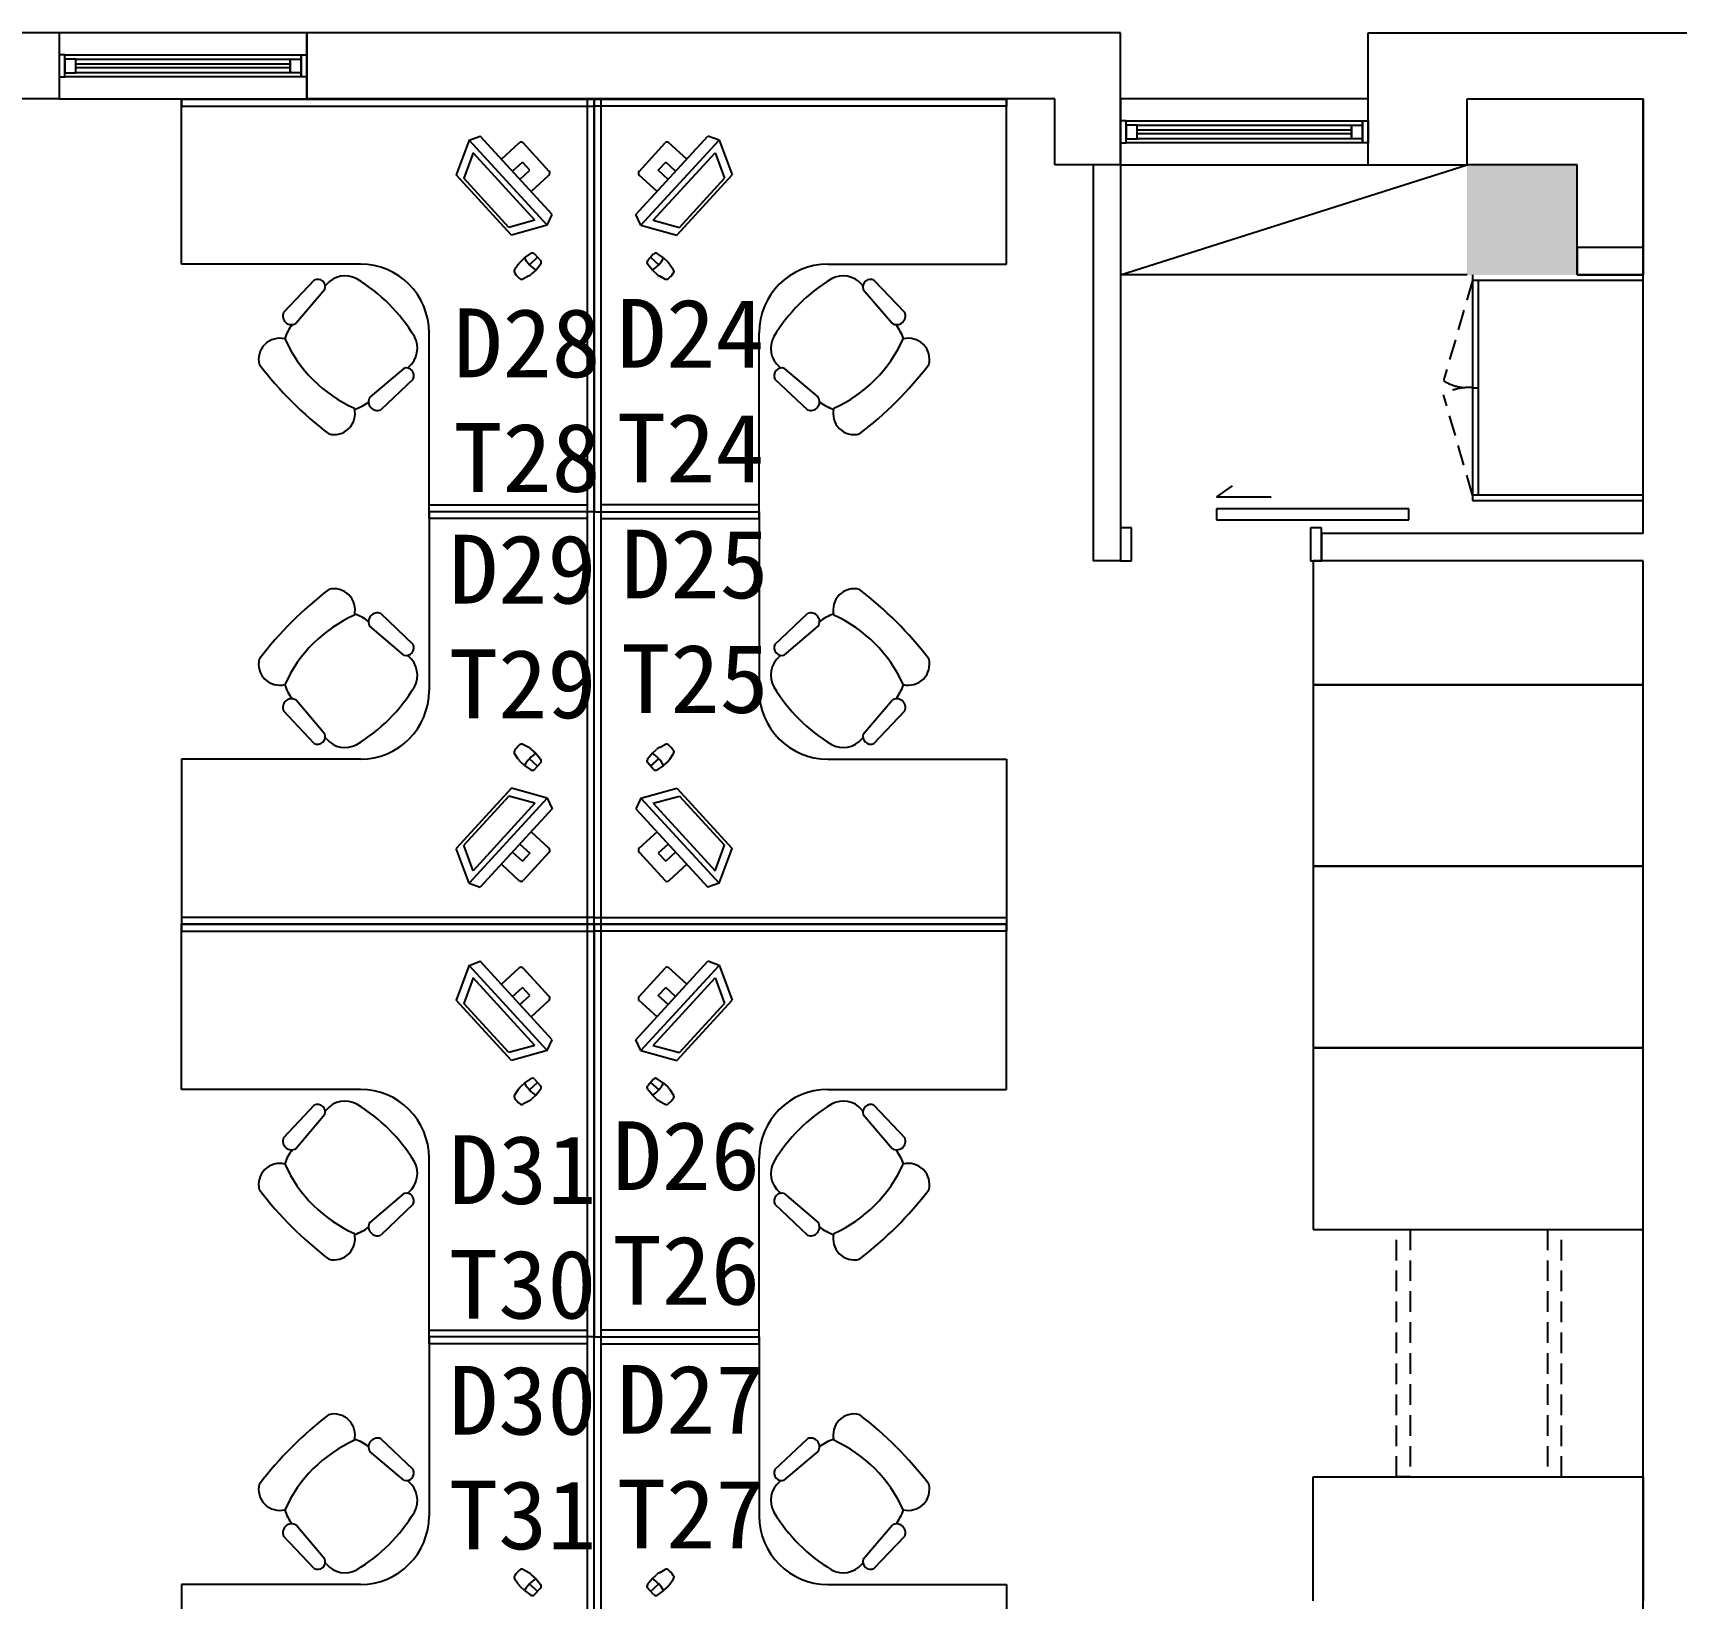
# Model space of a CAD drawing. Header units: millimetres. Extents: x 526420 to 928802, y 401925 to 509768.
# Drawn here: x 570760 to 576736, y 427228 to 432919 of the extents above; entities that cross this region are included whole.
import ezdxf

# ---------------------------------------------------------------- set-up
doc = ezdxf.new("R2010")
doc.units = ezdxf.units.MM
doc.header["$LTSCALE"] = 3000
doc.header["$MEASUREMENT"] = 0
doc.linetypes.add('DASHED2', pattern=[0.375, 0.25, -0.125])
doc.linetypes.add('HIDDEN', pattern=[0.375, 0.25, -0.125])
for name, color, linetype in [('D-GJG', 7, 'CONTINUOUS'), ('D-WALL', 7, 'CONTINUOUS'), ('D-WINDOW', 7, 'CONTINUOUS'), ('P-DOOR', 7, 'CONTINUOUS'), ('P-FURNI-A', 7, 'CONTINUOUS'), ('P-FURNI-I', 7, 'CONTINUOUS'), ('窗台线', 7, 'CONTINUOUS')]:
    doc.layers.add(name, color=color, linetype=linetype)
doc.styles.get("Standard").update_dxf_attribs({"font": 'romans.shx', "width": 0.65, "bigfont": 'hzfs1.shx'})

msp = doc.modelspace()

# ---------------------------------------------------------------- linework, layer by layer
at = {"layer": 'D-GJG', "color": 0, "ltscale": 2}
for p, q in [((574756.1, 431118.6), (574716.1, 431118.6)), ((574716.1, 431118.6), (574716.1, 430998.6)), ((574756.1, 430998.6), (574756.1, 431118.6)), ((575446.1, 431118.6), (575406.1, 431118.6)), ((575406.1, 431118.6), (575406.1, 430998.6)), ((575446.1, 430998.6), (575446.1, 431118.6)), ((574716.1, 430998.6), (574756.1, 430998.6)), ((575406.1, 430998.6), (575446.1, 430998.6))]:
    msp.add_line(p, q, dxfattribs=at)
at = {"layer": 'D-WALL', "color": 0, "ltscale": 0.7}
for p, q in [((570856.1, 432918.6), (569546.1, 432918.6)), ((570856.1, 432918.6), (570856.1, 432678.6)), ((574716.1, 432918.6), (571756.1, 432918.6)), ((571756.1, 432918.6), (571756.1, 432678.6)), ((574716.1, 432438.6), (574716.1, 432918.6)), ((575616.1, 432438.6), (575616.1, 432918.6)), ((575616.1, 432918.6), (576856.1, 432918.6)), ((570856.1, 432678.6), (570296.1, 432678.6)), ((574476.1, 432678.6), (571756.1, 432678.6)), ((574476.1, 432438.6), (574476.1, 432678.6)), ((575976.1, 432438.6), (575976.1, 432678.6)), ((575976.1, 432678.6), (576616.1, 432678.6)), ((575976.1, 432678.6), (576616.1, 432678.6)), ((575976.1, 432438.6), (575976.1, 432678.6)), ((576616.1, 431098.6), (576616.1, 432678.6)), ((576616.1, 432678.6), (576616.1, 432038.6)), ((574716.1, 432438.6), (574476.1, 432438.6)), ((574616.1, 432438.6), (574616.1, 430998.6)), ((574716.1, 432438.6), (574716.1, 430998.6)), ((575616.1, 432438.6), (575976.1, 432438.6)), ((576376.1, 432438.6), (575976.1, 432438.6)), ((576376.1, 432038.6), (576376.1, 432438.6)), ((576616.1, 432038.6), (576376.1, 432038.6)), ((576616.1, 431098.6), (575446.1, 431098.6)), ((575446.1, 431098.6), (575446.1, 430998.6)), ((574716.1, 430998.6), (574616.1, 430998.6)), ((576616.1, 430998.6), (575446.1, 430998.6)), ((576616.1, 427058.6), (576616.1, 430998.6))]:
    msp.add_line(p, q, dxfattribs=at)
at = {"layer": 'D-WALL', "color": 0}
msp.add_solid([(575976.1, 432438.6), (576376.1, 432438.6), (575976.1, 432038.6), (576376.1, 432038.6)], dxfattribs=at)
at = {"layer": 'D-WINDOW', "color": 0, "ltscale": 0.7}
for p, q in [((571756.1, 432918.6), (570856.1, 432918.6)), ((570876.1, 432838.6), (570856.1, 432838.6)), ((570856.1, 432838.6), (570856.1, 432758.6)), ((570876.1, 432838.6), (571736.1, 432838.6)), ((570876.1, 432758.6), (570876.1, 432838.6)), ((570876.1, 432758.6), (570876.1, 432838.6)), ((571736.1, 432838.6), (571736.1, 432758.6)), ((571736.1, 432758.6), (571736.1, 432838.6)), ((571736.1, 432838.6), (571756.1, 432838.6)), ((571756.1, 432838.6), (571756.1, 432758.6)), ((570916.1, 432823.6), (570876.1, 432823.6)), ((570876.1, 432823.6), (570876.1, 432773.6)), ((570916.1, 432823.6), (571696.1, 432823.6)), ((570916.1, 432773.6), (570916.1, 432823.6)), ((570916.1, 432773.6), (570916.1, 432823.6)), ((570916.1, 432806.1), (571696.1, 432806.1)), ((570916.1, 432791.1), (570916.1, 432806.1)), ((571696.1, 432791.1), (570916.1, 432791.1)), ((571696.1, 432823.6), (571696.1, 432773.6)), ((571696.1, 432773.6), (571696.1, 432823.6)), ((571696.1, 432823.6), (571736.1, 432823.6)), ((571696.1, 432806.1), (571696.1, 432791.1)), ((571736.1, 432823.6), (571736.1, 432773.6)), ((570856.1, 432758.6), (570876.1, 432758.6)), ((570876.1, 432773.6), (570916.1, 432773.6)), ((571736.1, 432758.6), (570876.1, 432758.6)), ((571696.1, 432773.6), (570916.1, 432773.6)), ((571736.1, 432773.6), (571696.1, 432773.6)), ((571756.1, 432758.6), (571736.1, 432758.6)), ((575616.1, 432678.6), (574716.1, 432678.6)), ((574736.1, 432598.6), (574716.1, 432598.6)), ((574716.1, 432598.6), (574716.1, 432518.6)), ((574736.1, 432598.6), (575596.1, 432598.6)), ((574736.1, 432518.6), (574736.1, 432598.6)), ((574736.1, 432518.6), (574736.1, 432598.6)), ((575596.1, 432598.6), (575596.1, 432518.6)), ((575596.1, 432518.6), (575596.1, 432598.6)), ((575596.1, 432598.6), (575616.1, 432598.6)), ((575616.1, 432598.6), (575616.1, 432518.6)), ((574776.1, 432583.6), (574736.1, 432583.6)), ((574736.1, 432583.6), (574736.1, 432533.6)), ((574776.1, 432583.6), (575556.1, 432583.6)), ((574776.1, 432533.6), (574776.1, 432583.6)), ((574776.1, 432533.6), (574776.1, 432583.6)), ((574776.1, 432566.1), (575556.1, 432566.1)), ((574776.1, 432551.1), (574776.1, 432566.1)), ((575556.1, 432551.1), (574776.1, 432551.1)), ((575556.1, 432583.6), (575556.1, 432533.6)), ((575556.1, 432533.6), (575556.1, 432583.6)), ((575556.1, 432583.6), (575596.1, 432583.6)), ((575556.1, 432566.1), (575556.1, 432551.1)), ((575596.1, 432583.6), (575596.1, 432533.6)), ((574716.1, 432518.6), (574736.1, 432518.6)), ((574736.1, 432533.6), (574776.1, 432533.6)), ((575596.1, 432518.6), (574736.1, 432518.6)), ((575556.1, 432533.6), (574776.1, 432533.6)), ((575596.1, 432533.6), (575556.1, 432533.6)), ((575616.1, 432518.6), (575596.1, 432518.6))]:
    msp.add_line(p, q, dxfattribs=at)
at = {"layer": 'P-DOOR', "color": 0, "ltscale": 0.7}
for p, q in [((575764.5, 431188.7), (575064.5, 431188.7)), ((575064.5, 431188.7), (575064.5, 431148.7)), ((575764.5, 431148.7), (575764.5, 431188.7)), ((575064.5, 431148.7), (575764.5, 431148.7))]:
    msp.add_line(p, q, dxfattribs=at)
at = {"layer": 'P-FURNI-A', "color": 0, "ltscale": 100}
for p, q in [((576616.1, 432138.6), (576376.1, 432138.6)), ((576376.1, 432138.6), (576376.1, 432038.6)), ((576616.1, 432138.6), (576376.1, 432138.6)), ((576376.1, 432138.6), (576376.1, 432038.6)), ((576616.1, 432138.6), (576376.1, 432138.6)), ((576376.1, 432138.6), (576376.1, 432038.6)), ((576616.1, 432038.6), (576616.1, 432138.6)), ((576616.1, 432038.6), (576616.1, 432138.6)), ((576616.1, 432038.6), (576616.1, 432138.6)), ((576376.1, 432038.6), (576616.1, 432038.6)), ((576376.1, 432038.6), (576616.1, 432038.6)), ((576376.1, 432038.6), (576616.1, 432038.6))]:
    msp.add_line(p, q, dxfattribs=at)
at = {"layer": 'P-FURNI-I', "color": 0}
for p, q in [((571301.1, 432077.7), (571301.1, 432677.7)), ((571301.1, 432677.7), (572801.1, 432677.7)), ((571301.1, 432677.7), (571301.1, 432652.7)), ((572801.1, 432677.7), (571301.1, 432677.7)), ((572801.1, 432677.7), (572776.1, 432677.7)), ((572776.1, 432677.7), (572776.1, 429677.7)), ((572801.1, 432677.7), (572801.1, 431177.7)), ((572801.1, 432677.7), (572801.1, 432677.7)), ((572801.1, 429677.7), (572801.1, 432677.7)), ((572801.1, 432652.7), (572801.1, 432677.7)), ((572801.1, 432677.7), (572801.1, 431177.7)), ((574301.1, 432677.7), (572801.1, 432677.7)), ((572801.1, 432677.7), (572801.1, 432677.7)), ((572801.1, 429677.7), (572801.1, 432677.7)), ((572801.1, 432677.7), (572826.1, 432677.7)), ((572801.1, 432652.7), (572801.1, 432677.7)), ((572801.1, 432677.7), (574301.1, 432677.7)), ((572826.1, 432677.7), (572826.1, 429677.7)), ((574301.1, 432077.7), (574301.1, 432677.7)), ((574301.1, 432677.7), (574301.1, 432652.7)), ((571301.1, 432652.7), (572801.1, 432652.7)), ((574301.1, 432652.7), (572801.1, 432652.7)), ((572346.7, 432528.4), (572387.3, 432543.3)), ((572648.9, 432258.1), (572387.3, 432543.3)), ((572953.3, 432258.1), (573215, 432543.3)), ((573255.6, 432528.4), (573215, 432543.3)), ((572346.4, 432528.7), (572299.5, 432402.3)), ((572361.4, 432482.8), (572326.9, 432390.1)), ((572630.6, 432218.9), (572346.4, 432528.6)), ((572586.2, 432237.7), (572361.4, 432482.8)), ((572971.7, 432218.9), (573255.9, 432528.6)), ((573016.1, 432237.7), (573240.9, 432482.8)), ((573240.9, 432482.8), (573275.4, 432390.1)), ((573255.9, 432528.7), (573302.8, 432402.3)), ((572500.7, 432183), (572299.5, 432402.3)), ((572490.9, 432211.4), (572326.9, 432390.1)), ((573101.6, 432183), (573302.8, 432402.3)), ((573111.4, 432211.4), (573275.4, 432390.1)), ((572630.6, 432218.9), (572648.9, 432258.1)), ((572971.7, 432218.9), (572953.3, 432258.1)), ((572586.2, 432237.7), (572490.9, 432211.4)), ((572630.6, 432218.9), (572500.7, 432183)), ((572971.7, 432218.9), (573101.6, 432183)), ((573016.1, 432237.7), (573111.4, 432211.4)), ((571951.1, 432077.7), (571301.1, 432077.7)), ((573651.1, 432077.7), (574301.1, 432077.7)), ((571783.4, 432019.9), (571671.5, 431901.8)), ((571827.5, 432003.6), (571823.4, 431998.7)), ((573774.7, 432003.6), (573778.9, 431998.7)), ((573818.8, 432019.9), (573930.8, 431901.8)), ((571822.1, 431985.9), (571717.5, 431862.7)), ((573780.2, 431985.9), (573884.7, 431862.7)), ((572201.1, 431177.7), (572201.1, 431827.7)), ((573401.1, 431177.7), (573401.1, 431827.7)), ((572127, 431704.1), (572122.1, 431700)), ((572127, 431704.1), (572122.2, 431700)), ((573475.3, 431704.1), (573480, 431700)), ((573475.3, 431704.1), (573480.2, 431700)), ((572109.3, 431698.7), (571986.1, 431594.1)), ((572143.3, 431660), (572025.2, 431548.1)), ((573459, 431660), (573577.1, 431548.1)), ((573493, 431698.7), (573616.2, 431594.1)), ((572201.1, 431152.7), (572201.1, 431202.7)), ((572201.1, 431202.7), (572776.1, 431202.7)), ((572801.1, 431177.7), (572201.1, 431177.7)), ((572201.1, 431177.7), (572201.1, 430527.7)), ((572801.1, 431177.7), (572201.1, 431177.7)), ((572776.1, 431202.7), (572776.1, 431152.7)), ((572801.1, 429677.7), (572801.1, 431177.7)), ((572801.1, 429677.7), (572801.1, 431177.7)), ((572801.1, 431177.7), (573401.1, 431177.7)), ((572801.1, 431177.7), (573401.1, 431177.7)), ((573401.1, 431202.7), (572826.1, 431202.7)), ((572826.1, 431202.7), (572826.1, 431152.7)), ((573401.1, 431152.7), (573401.1, 431202.7)), ((573401.1, 431177.7), (573401.1, 430527.7)), ((575996.1, 431218.4), (576616.1, 431218.4)), ((572776.1, 431152.7), (572201.1, 431152.7)), ((572826.1, 431152.7), (573401.1, 431152.7)), ((572143.3, 430695.4), (572025.2, 430807.4)), ((573459, 430695.4), (573577.1, 430807.4)), ((572109.3, 430656.7), (571986.1, 430761.3)), ((573493, 430656.7), (573616.2, 430761.3)), ((572127, 430651.3), (572122.1, 430655.5)), ((572127, 430651.3), (572122.2, 430655.5)), ((573475.3, 430651.3), (573480, 430655.5)), ((573475.3, 430651.3), (573480.2, 430655.5)), ((571783.4, 430335.5), (571671.5, 430453.7)), ((571822.1, 430369.6), (571717.5, 430492.8)), ((573780.2, 430369.6), (573884.7, 430492.8)), ((573818.8, 430335.5), (573930.8, 430453.7)), ((571827.5, 430351.9), (571823.4, 430356.7)), ((573774.7, 430351.9), (573778.9, 430356.7)), ((571951.1, 430277.7), (571301.1, 430277.7)), ((571301.1, 430277.7), (571301.1, 429677.7)), ((573651.1, 430277.7), (574301.1, 430277.7)), ((574301.1, 430277.7), (574301.1, 429677.7)), ((572500.7, 430172.5), (572299.5, 429953.1)), ((572630.6, 430136.6), (572500.7, 430172.5)), ((572971.7, 430136.6), (573101.6, 430172.5)), ((573101.6, 430172.5), (573302.8, 429953.1)), ((572490.9, 430144.1), (572326.9, 429965.3)), ((572630.6, 430136.6), (572346.4, 429826.8)), ((572586.2, 430117.7), (572361.4, 429872.7)), ((572648.9, 430097.4), (572387.3, 429812.2)), ((572586.2, 430117.7), (572490.9, 430144.1)), ((572630.6, 430136.6), (572648.9, 430097.4)), ((572971.7, 430136.6), (572953.3, 430097.4)), ((572953.3, 430097.4), (573215, 429812.2)), ((572971.7, 430136.6), (573255.9, 429826.8)), ((573016.1, 430117.7), (573111.4, 430144.1)), ((573016.1, 430117.7), (573240.9, 429872.7)), ((573111.4, 430144.1), (573275.4, 429965.3)), ((572346.4, 429826.8), (572299.5, 429953.1)), ((572361.4, 429872.7), (572326.9, 429965.3)), ((573240.9, 429872.7), (573275.4, 429965.3)), ((573255.9, 429826.8), (573302.8, 429953.1)), ((572346.7, 429827.1), (572387.3, 429812.2)), ((573255.6, 429827.1), (573215, 429812.2)), ((571301.1, 429702.7), (571301.1, 429677.7)), ((572801.1, 429702.7), (571301.1, 429702.7)), ((571301.1, 429677.7), (572801.1, 429677.7)), ((571301.1, 429677.7), (572801.1, 429677.7)), ((571301.1, 429077.7), (571301.1, 429677.7)), ((571301.1, 429677.7), (572801.1, 429677.7)), ((571301.1, 429677.7), (571301.1, 429652.7)), ((572801.1, 429677.7), (571301.1, 429677.7)), ((572776.1, 429677.7), (572801.1, 429677.7)), ((572801.1, 429677.7), (572776.1, 429677.7)), ((572776.1, 429677.7), (572776.1, 426677.7)), ((572801.1, 429677.7), (572801.1, 429702.7)), ((572801.1, 429677.7), (572801.1, 429702.7)), ((572801.1, 429702.7), (574301.1, 429702.7)), ((572801.1, 429677.7), (572801.1, 429677.7)), ((572801.1, 429677.7), (572801.1, 428177.7)), ((572801.1, 429677.7), (572801.1, 429677.7)), ((572801.1, 426677.7), (572801.1, 429677.7)), ((572801.1, 429652.7), (572801.1, 429677.7)), ((574301.1, 429677.7), (572801.1, 429677.7)), ((572801.1, 429677.7), (572801.1, 429677.7)), ((572826.1, 429677.7), (572801.1, 429677.7)), ((574301.1, 429677.7), (572801.1, 429677.7)), ((572801.1, 429677.7), (572801.1, 428177.7)), ((574301.1, 429677.7), (572801.1, 429677.7)), ((572801.1, 429677.7), (572801.1, 429677.7)), ((572801.1, 426677.7), (572801.1, 429677.7)), ((572801.1, 429677.7), (572826.1, 429677.7)), ((572801.1, 429652.7), (572801.1, 429677.7)), ((572801.1, 429677.7), (574301.1, 429677.7)), ((572826.1, 429677.7), (572826.1, 426677.7)), ((574301.1, 429702.7), (574301.1, 429677.7)), ((574301.1, 429077.7), (574301.1, 429677.7)), ((574301.1, 429677.7), (574301.1, 429652.7)), ((571301.1, 429652.7), (572801.1, 429652.7)), ((574301.1, 429652.7), (572801.1, 429652.7)), ((572346.4, 429528.7), (572299.5, 429402.3)), ((572630.6, 429218.9), (572346.4, 429528.6)), ((572346.7, 429528.4), (572387.3, 429543.3)), ((572648.9, 429258.1), (572387.3, 429543.3)), ((572953.3, 429258.1), (573215, 429543.3)), ((572971.7, 429218.9), (573255.9, 429528.6)), ((573255.6, 429528.4), (573215, 429543.3)), ((573255.9, 429528.7), (573302.8, 429402.3)), ((572361.4, 429482.8), (572326.9, 429390.1)), ((572586.2, 429237.7), (572361.4, 429482.8)), ((573016.1, 429237.7), (573240.9, 429482.8)), ((573240.9, 429482.8), (573275.4, 429390.1)), ((572500.7, 429183), (572299.5, 429402.3)), ((572490.9, 429211.4), (572326.9, 429390.1)), ((573101.6, 429183), (573302.8, 429402.3)), ((573111.4, 429211.4), (573275.4, 429390.1)), ((572630.6, 429218.9), (572648.9, 429258.1)), ((572971.7, 429218.9), (572953.3, 429258.1)), ((572586.2, 429237.7), (572490.9, 429211.4)), ((572630.6, 429218.9), (572500.7, 429183)), ((572971.7, 429218.9), (573101.6, 429183)), ((573016.1, 429237.7), (573111.4, 429211.4)), ((571951.1, 429077.7), (571301.1, 429077.7)), ((573651.1, 429077.7), (574301.1, 429077.7)), ((571783.4, 429019.9), (571671.5, 428901.8)), ((573818.8, 429019.9), (573930.8, 428901.8)), ((571822.1, 428985.9), (571717.5, 428862.7)), ((571827.5, 429003.6), (571823.4, 428998.7)), ((573774.7, 429003.6), (573778.9, 428998.7)), ((573780.2, 428985.9), (573884.7, 428862.7)), ((572201.1, 428177.7), (572201.1, 428827.7)), ((573401.1, 428177.7), (573401.1, 428827.7)), ((572109.3, 428698.7), (571986.1, 428594.1)), ((572143.3, 428660), (572025.2, 428548.1)), ((572127, 428704.1), (572122.1, 428700)), ((572127, 428704.1), (572122.2, 428700)), ((573459, 428660), (573577.1, 428548.1)), ((573475.3, 428704.1), (573480, 428700)), ((573475.3, 428704.1), (573480.2, 428700)), ((573493, 428698.7), (573616.2, 428594.1)), ((572201.1, 428152.7), (572201.1, 428202.7)), ((572201.1, 428202.7), (572776.1, 428202.7)), ((572801.1, 428177.7), (572201.1, 428177.7)), ((572201.1, 428177.7), (572201.1, 427527.7)), ((572801.1, 428177.7), (572201.1, 428177.7)), ((572776.1, 428202.7), (572776.1, 428152.7)), ((572801.1, 426677.7), (572801.1, 428177.7)), ((572801.1, 426677.7), (572801.1, 428177.7)), ((572801.1, 428177.7), (573401.1, 428177.7)), ((572801.1, 428177.7), (573401.1, 428177.7)), ((573401.1, 428202.7), (572826.1, 428202.7)), ((572826.1, 428202.7), (572826.1, 428152.7)), ((573401.1, 428152.7), (573401.1, 428202.7)), ((573401.1, 428177.7), (573401.1, 427527.7)), ((572776.1, 428152.7), (572201.1, 428152.7)), ((572826.1, 428152.7), (573401.1, 428152.7)), ((572109.3, 427656.7), (571986.1, 427761.3)), ((572143.3, 427695.4), (572025.2, 427807.4)), ((573459, 427695.4), (573577.1, 427807.4)), ((573493, 427656.7), (573616.2, 427761.3)), ((572127, 427651.3), (572122.1, 427655.5)), ((572127, 427651.3), (572122.2, 427655.5)), ((573475.3, 427651.3), (573480, 427655.5)), ((573475.3, 427651.3), (573480.2, 427655.5)), ((571822.1, 427369.6), (571717.5, 427492.8)), ((573780.2, 427369.6), (573884.7, 427492.8)), ((571783.4, 427335.5), (571671.5, 427453.7)), ((573818.8, 427335.5), (573930.8, 427453.7)), ((571827.5, 427351.9), (571823.4, 427356.7)), ((573774.7, 427351.9), (573778.9, 427356.7)), ((571951.1, 427277.7), (571301.1, 427277.7)), ((571301.1, 427277.7), (571301.1, 426677.7)), ((573651.1, 427277.7), (574301.1, 427277.7)), ((574301.1, 427277.7), (574301.1, 426677.7))]:
    msp.add_line(p, q, dxfattribs=at)
at = {"layer": 'P-FURNI-I', "color": 0, "linetype": 'ByBlock'}
for p, q in [((572464, 432459.6), (572528.8, 432519)), ((572637.5, 432415.2), (572542.9, 432518.4)), ((572964.7, 432415.2), (573059.4, 432518.4)), ((573138.2, 432459.6), (573073.5, 432519)), ((572504.6, 432415.4), (572540.7, 432448.5)), ((572567.7, 432419), (572540.7, 432448.5)), ((573034.6, 432419), (573061.6, 432448.5)), ((573097.7, 432415.4), (573061.6, 432448.5)), ((572531.6, 432385.9), (572567.7, 432419)), ((572572.2, 432341.7), (572636.9, 432401.1)), ((573030.1, 432341.7), (572965.3, 432401.1)), ((573070.6, 432385.9), (573034.6, 432419)), ((572525.2, 432076.9), (572512.1, 432056.9)), ((572548.2, 432100.2), (572533.2, 432086.5)), ((572548.2, 432100.2), (572571.5, 432116.2)), ((572595.4, 432102.8), (572565.9, 432075.8)), ((572584.5, 432114.7), (572606.3, 432090.9)), ((572588.8, 432056), (572606.7, 432077.8)), ((573013.5, 432056), (572995.6, 432077.8)), ((573017.7, 432114.7), (572996, 432090.9)), ((573006.9, 432102.8), (573036.3, 432075.8)), ((573054.1, 432100.2), (573030.8, 432116.2)), ((573054.1, 432100.2), (573069, 432086.5)), ((573077.1, 432076.9), (573090.2, 432056.9)), ((572563.6, 432035), (572542.5, 432023.7)), ((572588.8, 432056), (572573.8, 432042.3)), ((573013.5, 432056), (573028.5, 432042.3)), ((573038.7, 432035), (573059.8, 432023.7)), ((572563.6, 430320.4), (572542.5, 430331.8)), ((573038.7, 430320.4), (573059.8, 430331.8)), ((572525.2, 430278.5), (572512.1, 430298.6)), ((572548.2, 430255.3), (572533.2, 430269)), ((572595.4, 430252.7), (572565.9, 430279.7)), ((572588.8, 430299.5), (572573.8, 430313.2)), ((572588.8, 430299.5), (572606.7, 430277.6)), ((573013.5, 430299.5), (572995.6, 430277.6)), ((573006.9, 430252.7), (573036.3, 430279.7)), ((573013.5, 430299.5), (573028.5, 430313.2)), ((573054.1, 430255.3), (573069, 430269)), ((573077.1, 430278.5), (573090.2, 430298.6)), ((572548.2, 430255.3), (572571.5, 430239.3)), ((572584.5, 430240.8), (572606.3, 430264.5)), ((573017.7, 430240.8), (572996, 430264.5)), ((573054.1, 430255.3), (573030.8, 430239.3)), ((572531.6, 429969.5), (572567.7, 429936.4)), ((572572.2, 430013.7), (572636.9, 429954.4)), ((573030.1, 430013.7), (572965.3, 429954.4)), ((573070.6, 429969.5), (573034.6, 429936.4)), ((572504.6, 429940), (572540.7, 429907)), ((572567.7, 429936.4), (572540.7, 429907)), ((572637.5, 429940.2), (572542.9, 429837.1)), ((572964.7, 429940.2), (573059.4, 429837.1)), ((573034.6, 429936.4), (573061.6, 429907)), ((573097.7, 429940), (573061.6, 429907)), ((572464, 429895.8), (572528.8, 429836.4)), ((573138.2, 429895.8), (573073.5, 429836.4)), ((572464, 429459.6), (572528.8, 429519)), ((572637.5, 429415.2), (572542.9, 429518.4)), ((572964.7, 429415.2), (573059.4, 429518.4)), ((573138.2, 429459.6), (573073.5, 429519)), ((572504.6, 429415.4), (572540.7, 429448.5)), ((572567.7, 429419), (572540.7, 429448.5)), ((573034.6, 429419), (573061.6, 429448.5)), ((573097.7, 429415.4), (573061.6, 429448.5)), ((572531.6, 429385.9), (572567.7, 429419)), ((572572.2, 429341.7), (572636.9, 429401.1)), ((573030.1, 429341.7), (572965.3, 429401.1)), ((573070.6, 429385.9), (573034.6, 429419)), ((572525.2, 429076.9), (572512.1, 429056.9)), ((572548.2, 429100.2), (572533.2, 429086.5)), ((572548.2, 429100.2), (572571.5, 429116.2)), ((572595.4, 429102.8), (572565.9, 429075.8)), ((572584.5, 429114.7), (572606.3, 429090.9)), ((572588.8, 429056), (572606.7, 429077.8)), ((573013.5, 429056), (572995.6, 429077.8)), ((573017.7, 429114.7), (572996, 429090.9)), ((573006.9, 429102.8), (573036.3, 429075.8)), ((573054.1, 429100.2), (573030.8, 429116.2)), ((573054.1, 429100.2), (573069, 429086.5)), ((573077.1, 429076.9), (573090.2, 429056.9)), ((572563.6, 429035), (572542.5, 429023.7)), ((572588.8, 429056), (572573.8, 429042.3)), ((573013.5, 429056), (573028.5, 429042.3)), ((573038.7, 429035), (573059.8, 429023.7)), ((572525.2, 427278.5), (572512.1, 427298.6)), ((572563.6, 427320.4), (572542.5, 427331.8)), ((572588.8, 427299.5), (572573.8, 427313.2)), ((572588.8, 427299.5), (572606.7, 427277.6)), ((573013.5, 427299.5), (572995.6, 427277.6)), ((573013.5, 427299.5), (573028.5, 427313.2)), ((573038.7, 427320.4), (573059.8, 427331.8)), ((573077.1, 427278.5), (573090.2, 427298.6)), ((572548.2, 427255.3), (572533.2, 427269)), ((572548.2, 427255.3), (572571.5, 427239.3)), ((572595.4, 427252.7), (572565.9, 427279.7)), ((572584.5, 427240.8), (572606.3, 427264.5)), ((573017.7, 427240.8), (572996, 427264.5)), ((573006.9, 427252.7), (573036.3, 427279.7)), ((573054.1, 427255.3), (573030.8, 427239.3)), ((573054.1, 427255.3), (573069, 427269))]:
    msp.add_line(p, q, dxfattribs=at)
at = {"layer": 'P-FURNI-I', "color": 0, "ltscale": 0.7}
for p, q in [((574716.1, 432038.6), (575976.1, 432438.6)), ((575976.1, 432038.6), (574716.1, 432038.6)), ((575996.1, 432038.6), (575996.1, 431218.4)), ((576616.1, 432018.6), (575996.1, 432018.6)), ((576016.1, 432018.6), (576016.1, 431238.4)), ((576616.1, 431238.4), (576616.1, 432018.6)), ((575996.1, 431628.6), (576016.1, 431628.6)), ((575121.1, 431271.4), (575064.5, 431231.9)), ((575064.5, 431231.9), (575263, 431231.9)), ((576616.1, 431238.4), (575996.1, 431238.4))]:
    msp.add_line(p, q, dxfattribs=at)
at = {"layer": 'P-FURNI-I', "color": 0, "linetype": 'HIDDEN', "ltscale": 0.1}
for p, q in [((575996.1, 432018.6), (575890.1, 431654.3)), ((575996.1, 431238.4), (575890.1, 431602.8))]:
    msp.add_line(p, q, dxfattribs=at)
at = {"layer": 'P-FURNI-I', "color": 0, "ltscale": 100}
for p, q in [((576616.1, 430998.6), (575416.1, 430998.6)), ((575416.1, 430998.6), (575416.1, 430548.6)), ((576616.1, 430548.6), (576616.1, 430998.6)), ((575416.1, 430548.6), (576616.1, 430548.6)), ((576616.1, 430548.6), (575416.1, 430548.6)), ((575416.1, 430548.6), (575416.1, 429888.6)), ((576616.1, 429888.6), (576616.1, 430548.6)), ((576616.1, 429888.6), (575416.1, 429888.6)), ((575416.1, 429888.6), (575416.1, 429228.6)), ((575416.1, 429888.6), (576616.1, 429888.6)), ((576616.1, 429228.6), (576616.1, 429888.6)), ((575416.1, 429228.6), (576616.1, 429228.6)), ((576616.1, 429228.6), (575416.1, 429228.6)), ((575416.1, 429228.6), (575416.1, 428568.6)), ((576616.1, 428568.6), (576616.1, 429228.6)), ((575416.1, 428568.6), (576616.1, 428568.6)), ((575416.1, 427668.6), (576616.1, 427668.6)), ((575416.1, 427218.6), (575416.1, 427668.6)), ((576616.1, 427668.6), (576616.1, 427218.6))]:
    msp.add_line(p, q, dxfattribs=at)
at = {"layer": 'P-FURNI-I', "color": 0, "linetype": 'DASHED2', "ltscale": 0.1}
for p, q in [((575718.9, 429228.6), (575768.9, 429228.6)), ((575718.9, 427668.6), (575718.9, 428568.6)), ((575768.9, 428568.6), (575768.9, 427668.6)), ((576268.9, 428568.6), (576268.9, 427668.6)), ((576318.9, 427668.6), (576318.9, 428568.6)), ((575768.9, 427668.6), (575718.9, 427668.6)), ((576268.9, 427668.6), (576318.9, 427668.6))]:
    msp.add_line(p, q, dxfattribs=at)
at = {"layer": 'P-FURNI-I', "color": 0, "linetype": 'ByBlock'}
for centre, radius, start, end in [((572535.5, 432511.6), 10, 42.52965, 132.52965), ((573066.7, 432511.6), 10, 47.47035, 137.47035), ((572630.2, 432408.5), 10, 312.52965, 42.52965), ((572972.1, 432408.5), 10, 137.47035, 227.47035), ((572567, 432049.6), 50, 132.52965, 146.87305), ((572664.1, 432165.7), 133.1, 209.50646, 235.55283), ((572577.2, 432107.9), 10, 42.52965, 124.42662), ((572599, 432084.2), 10, 320.63267, 42.52965), ((573003.3, 432084.2), 10, 137.47035, 219.36733), ((572938.2, 432165.7), 133.1, 304.44717, 330.49354), ((573025.1, 432107.9), 10, 55.57338, 137.47035), ((573035.2, 432049.6), 50, 33.12695, 47.47035), ((572520.4, 432051.4), 10, 146.87305, 222.52965), ((572585.9, 432094.1), 88, 214.1588, 230.90049), ((572537.8, 432032.5), 10, 222.52965, 298.18624), ((572540, 432079.1), 50, 298.18624, 312.52965), ((573062.3, 432079.1), 50, 227.47035, 241.81376), ((573064.5, 432032.5), 10, 241.81376, 317.47035), ((573016.4, 432094.1), 88, 309.09951, 325.8412), ((573081.8, 432051.4), 10, 317.47035, 33.12695), ((572585.9, 430261.4), 88, 129.09951, 145.8412), ((572537.8, 430322.9), 10, 61.81376, 137.47035), ((573064.5, 430322.9), 10, 42.52965, 118.18624), ((573016.4, 430261.4), 88, 34.1588, 50.90049), ((572520.4, 430304.1), 10, 137.47035, 213.12695), ((572567, 430305.8), 50, 213.12695, 227.47035), ((572664.1, 430189.7), 133.1, 124.44717, 150.49354), ((572540, 430276.4), 50, 47.47035, 61.81376), ((572599, 430271.3), 10, 317.47035, 39.36733), ((573003.3, 430271.3), 10, 140.63267, 222.52965), ((572938.2, 430189.7), 133.1, 29.50646, 55.55283), ((573062.3, 430276.4), 50, 118.18624, 132.52965), ((573035.2, 430305.8), 50, 312.52965, 326.87305), ((573081.8, 430304.1), 10, 326.87305, 42.52965), ((572577.2, 430247.5), 10, 235.57338, 317.47035), ((573025.1, 430247.5), 10, 222.52965, 304.42662), ((572630.2, 429947), 10, 317.47035, 47.47035), ((572972.1, 429947), 10, 132.52965, 222.52965), ((572535.5, 429843.8), 10, 227.47035, 317.47035), ((573066.7, 429843.8), 10, 222.52965, 312.52965), ((572535.5, 429511.6), 10, 42.52965, 132.52965), ((573066.7, 429511.6), 10, 47.47035, 137.47035), ((572630.2, 429408.5), 10, 312.52965, 42.52965), ((572972.1, 429408.5), 10, 137.47035, 227.47035), ((572567, 429049.6), 50, 132.52965, 146.87305), ((572664.1, 429165.7), 133.1, 209.50646, 235.55283), ((572577.2, 429107.9), 10, 42.52965, 124.42662), ((572599, 429084.2), 10, 320.63267, 42.52965), ((573003.3, 429084.2), 10, 137.47035, 219.36733), ((572938.2, 429165.7), 133.1, 304.44717, 330.49354), ((573025.1, 429107.9), 10, 55.57338, 137.47035), ((573035.2, 429049.6), 50, 33.12695, 47.47035), ((572520.4, 429051.4), 10, 146.87305, 222.52965), ((572585.9, 429094.1), 88, 214.1588, 230.90049), ((572537.8, 429032.5), 10, 222.52965, 298.18624), ((572540, 429079.1), 50, 298.18624, 312.52965), ((573062.3, 429079.1), 50, 227.47035, 241.81376), ((573064.5, 429032.5), 10, 241.81376, 317.47035), ((573016.4, 429094.1), 88, 309.09951, 325.8412), ((573081.8, 429051.4), 10, 317.47035, 33.12695), ((572520.4, 427304.1), 10, 137.47035, 213.12695), ((572585.9, 427261.4), 88, 129.09951, 145.8412), ((572537.8, 427322.9), 10, 61.81376, 137.47035), ((572664.1, 427189.7), 133.1, 124.44717, 150.49354), ((572540, 427276.4), 50, 47.47035, 61.81376), ((572938.2, 427189.7), 133.1, 29.50646, 55.55283), ((573062.3, 427276.4), 50, 118.18624, 132.52965), ((573064.5, 427322.9), 10, 42.52965, 118.18624), ((573016.4, 427261.4), 88, 34.1588, 50.90049), ((573081.8, 427304.1), 10, 326.87305, 42.52965), ((572567, 427305.8), 50, 213.12695, 227.47035), ((572577.2, 427247.5), 10, 235.57338, 317.47035), ((572599, 427271.3), 10, 317.47035, 39.36733), ((573003.3, 427271.3), 10, 140.63267, 222.52965), ((573025.1, 427247.5), 10, 222.52965, 304.42662), ((573035.2, 427305.8), 50, 312.52965, 326.87305)]:
    msp.add_arc(centre, radius, start, end, dxfattribs=at)
at = {"layer": 'P-FURNI-I', "color": 0}
for centre, radius, start, end in [((571951.1, 431827.7), 250, 0.00002, 89.99998), ((573651.1, 431827.7), 250, 90.00002, 179.99998), ((571795.8, 431994.9), 27.9, 341.04311, 116.28384), ((571895.4, 431946.6), 88.6, 61.10866, 140), ((571614.2, 431490.8), 624.1, 31.27501, 58.72499), ((573988.1, 431490.8), 624.1, 121.27501, 148.72499), ((573706.9, 431946.6), 88.6, 40, 118.89134), ((573806.5, 431994.9), 27.9, 63.71616, 198.95689), ((571700.7, 431889.5), 31.7, 157.15642, 302.13371), ((573901.6, 431889.5), 31.7, 237.86629, 22.84358), ((571843.6, 431749.7), 177.1, 142.33471, 161.21221), ((573758.7, 431749.7), 177.1, 18.78779, 37.66529), ((571657.7, 431731.9), 76.4, 75.39269, 194.60731), ((572135.4, 432012), 502.6, 204.20895, 245.79105), ((572070, 431772), 88.6, 310, 28.89134), ((573532.2, 431772), 88.6, 151.10866, 230), ((573466.8, 432012), 502.6, 294.20895, 335.79105), ((573944.5, 431731.9), 76.4, 345.39269, 104.60731), ((572680.1, 432556.6), 1383.5, 217.59073, 232.40927), ((572922.2, 432556.6), 1383.5, 307.59073, 322.40927), ((572118.3, 431672.4), 27.9, 333.71616, 108.95689), ((573483.9, 431672.4), 27.9, 71.04311, 206.28384), ((572012.9, 431577.3), 31.7, 147.86629, 292.84358), ((573589.4, 431577.3), 31.7, 247.15642, 32.13371), ((571855.4, 431534.3), 76.4, 255.39269, 14.60731), ((571874.9, 431718.4), 177.1, 288.61801, 306.90476), ((573727.4, 431718.4), 177.1, 233.09524, 251.38199), ((573746.9, 431534.3), 76.4, 165.39269, 284.60731), ((572680.1, 429798.8), 1383.5, 127.59073, 142.40927), ((571855.4, 430821.1), 76.4, 345.39269, 104.60731), ((573746.9, 430821.1), 76.4, 75.39269, 194.60731), ((572922.2, 429798.8), 1383.5, 37.59073, 52.40927), ((572012.9, 430778.2), 31.7, 67.15642, 212.13371), ((573589.4, 430778.2), 31.7, 327.86629, 112.84358), ((572135.4, 430343.4), 502.6, 114.20895, 155.79105), ((571874.9, 430637.1), 177.1, 53.09524, 71.38199), ((573727.4, 430637.1), 177.1, 108.61801, 126.90476), ((573466.8, 430343.4), 502.6, 24.20895, 65.79105), ((572118.3, 430683.1), 27.9, 251.04311, 26.28384), ((573483.9, 430683.1), 27.9, 153.71616, 288.95689), ((571657.7, 430623.5), 76.4, 165.39269, 284.60731), ((572070, 430583.5), 88.6, 331.10866, 50), ((573532.2, 430583.5), 88.6, 130, 208.89134), ((573944.5, 430623.5), 76.4, 255.39269, 14.60731), ((571843.6, 430605.8), 177.1, 198.78779, 217.66529), ((571614.2, 430864.7), 624.1, 301.27501, 328.72499), ((571951.1, 430527.7), 250, 270.00002, 359.99998), ((573651.1, 430527.7), 250, 180.00002, 269.99998), ((573988.1, 430864.7), 624.1, 211.27501, 238.72499), ((573758.7, 430605.8), 177.1, 322.33471, 341.21221), ((571700.7, 430466), 31.7, 57.86629, 202.84358), ((573901.6, 430466), 31.7, 337.15642, 122.13371), ((571795.8, 430360.5), 27.9, 243.71616, 18.95689), ((571895.4, 430408.8), 88.6, 220, 298.89134), ((573706.9, 430408.8), 88.6, 241.10866, 320), ((573806.5, 430360.5), 27.9, 161.04311, 296.28384), ((571951.1, 428827.7), 250, 0.00002, 89.99998), ((573651.1, 428827.7), 250, 90.00002, 179.99998), ((571795.8, 428994.9), 27.9, 341.04311, 116.28384), ((571895.4, 428946.6), 88.6, 61.10866, 140), ((571614.2, 428490.8), 624.1, 31.27501, 58.72499), ((573988.1, 428490.8), 624.1, 121.27501, 148.72499), ((573706.9, 428946.6), 88.6, 40, 118.89134), ((573806.5, 428994.9), 27.9, 63.71616, 198.95689), ((571700.7, 428889.5), 31.7, 157.15642, 302.13371), ((573901.6, 428889.5), 31.7, 237.86629, 22.84358), ((571843.6, 428749.7), 177.1, 142.33471, 161.21221), ((573758.7, 428749.7), 177.1, 18.78779, 37.66529), ((571657.7, 428731.9), 76.4, 75.39269, 194.60731), ((572135.4, 429012), 502.6, 204.20895, 245.79105), ((572070, 428772), 88.6, 310, 28.89134), ((573532.2, 428772), 88.6, 151.10866, 230), ((573466.8, 429012), 502.6, 294.20895, 335.79105), ((573944.5, 428731.9), 76.4, 345.39269, 104.60731), ((572680.1, 429556.6), 1383.5, 217.59073, 232.40927), ((572118.3, 428672.4), 27.9, 333.71616, 108.95689), ((573483.9, 428672.4), 27.9, 71.04311, 206.28384), ((572922.2, 429556.6), 1383.5, 307.59073, 322.40927), ((571855.4, 428534.3), 76.4, 255.39269, 14.60731), ((571874.9, 428718.4), 177.1, 288.61801, 306.90476), ((572012.9, 428577.3), 31.7, 147.86629, 292.84358), ((573589.4, 428577.3), 31.7, 247.15642, 32.13371), ((573727.4, 428718.4), 177.1, 233.09524, 251.38199), ((573746.9, 428534.3), 76.4, 165.39269, 284.60731), ((572680.1, 426798.8), 1383.5, 127.59073, 142.40927), ((571855.4, 427821.1), 76.4, 345.39269, 104.60731), ((573746.9, 427821.1), 76.4, 75.39269, 194.60731), ((572922.2, 426798.8), 1383.5, 37.59073, 52.40927), ((572135.4, 427343.4), 502.6, 114.20895, 155.79105), ((571874.9, 427637.1), 177.1, 53.09524, 71.38199), ((572012.9, 427778.2), 31.7, 67.15642, 212.13371), ((573589.4, 427778.2), 31.7, 327.86629, 112.84358), ((573727.4, 427637.1), 177.1, 108.61801, 126.90476), ((573466.8, 427343.4), 502.6, 24.20895, 65.79105), ((571657.7, 427623.5), 76.4, 165.39269, 284.60731), ((572118.3, 427683.1), 27.9, 251.04311, 26.28384), ((572070, 427583.5), 88.6, 331.10866, 50), ((573532.2, 427583.5), 88.6, 130, 208.89134), ((573483.9, 427683.1), 27.9, 153.71616, 288.95689), ((573944.5, 427623.5), 76.4, 255.39269, 14.60731), ((571843.6, 427605.8), 177.1, 198.78779, 217.66529), ((571614.2, 427864.7), 624.1, 301.27501, 328.72499), ((571951.1, 427527.7), 250, 270.00002, 359.99998), ((573651.1, 427527.7), 250, 180.00002, 269.99998), ((573988.1, 427864.7), 624.1, 211.27501, 238.72499), ((573758.7, 427605.8), 177.1, 322.33471, 341.21221), ((571700.7, 427466), 31.7, 57.86629, 202.84358), ((573901.6, 427466), 31.7, 337.15642, 122.13371), ((571795.8, 427360.5), 27.9, 243.71616, 18.95689), ((571895.4, 427408.8), 88.6, 220, 298.89134), ((573706.9, 427408.8), 88.6, 241.10866, 320), ((573806.5, 427360.5), 27.9, 161.04311, 296.28384)]:
    msp.add_arc(centre, radius, start, end, dxfattribs=at)
at = {"layer": 'P-FURNI-I', "color": 0, "linetype": 'HIDDEN', "ltscale": 0.1}
for centre, start, end in [((575981.4, 431799.1), 237.76245, 274.9407), ((575981.4, 431458.1), 85.0593, 122.23755)]:
    msp.add_arc(centre, 171.1, start, end, dxfattribs=at)
at = {"layer": '窗台线', "color": 0, "ltscale": 0.7}
for p, q in [((570856.1, 432918.6), (570856.1, 432678.6)), ((571756.1, 432678.6), (571756.1, 432918.6)), ((570856.1, 432678.6), (571756.1, 432678.6)), ((574716.1, 432678.6), (574716.1, 432438.6)), ((575616.1, 432438.6), (575616.1, 432678.6)), ((574716.1, 432438.6), (575616.1, 432438.6))]:
    msp.add_line(p, q, dxfattribs=at)

# ---------------------------------------------------------------- texts
at = {"layer": 'P-FURNI-I', "color": 6, "ltscale": 0.7, "char_height": 250, "attachment_point": 1}
for s, insert, width in [('{\\fKaiTi_GB2312|b0|i0|c134|p49;\\W1.05;\\C3;D24\\PT24}', (572884.6, 431951.3), 339.372), ('{\\fKaiTi_GB2312|b0|i0|c134|p49;\\W1.05;\\C3;D28\\PT28}', (572289.6, 431916.6), 339.372), ('{\\fKaiTi_GB2312|b0|i0|c134|p49;\\W1.05;\\C3;D25\\PT25}', (572900.4, 431112.9), 472.166), ('{\\fKaiTi_GB2312|b0|i0|c134|p49;\\W1.05;\\C3;D29\\PT29}', (572273.8, 431093.9), 339.372), ('{\\fKaiTi_GB2312|b0|i0|c134|p49;\\W1.05;\\C3;D26\\PT26}', (572868.7, 428961.5), 339.372), ('{\\fKaiTi_GB2312|b0|i0|c134|p49;\\W1.05;\\C3;D31\\PT30}', (572273.8, 428910.9), 339.372), ('{\\fKaiTi_GB2312|b0|i0|c134|p49;\\W1.05;\\C3;D30\\PT31}', (572273.8, 428072.4), 339.372), ('{\\fKaiTi_GB2312|b0|i0|c134|p49;\\W1.05;\\C3;D27\\PT27}', (572884.6, 428075.6), 339.372)]:
    msp.add_mtext(s, dxfattribs=dict(at, insert=insert, width=width))

doc.saveas('drawing.dxf')
